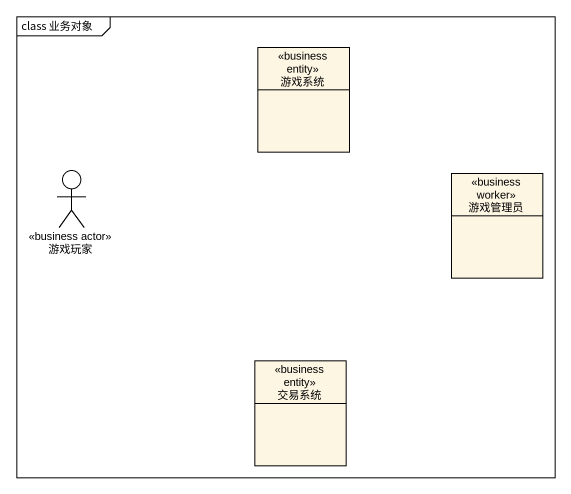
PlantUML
@startuml
mainframe class 业务对象
allowmixing
hide circle
hide empty members
class 游戏系统 <<business entity>>
actor 游戏玩家 <<business actor>>
class 游戏管理员 <<business worker>>
class 交易系统 <<business entity>>
@enduml
